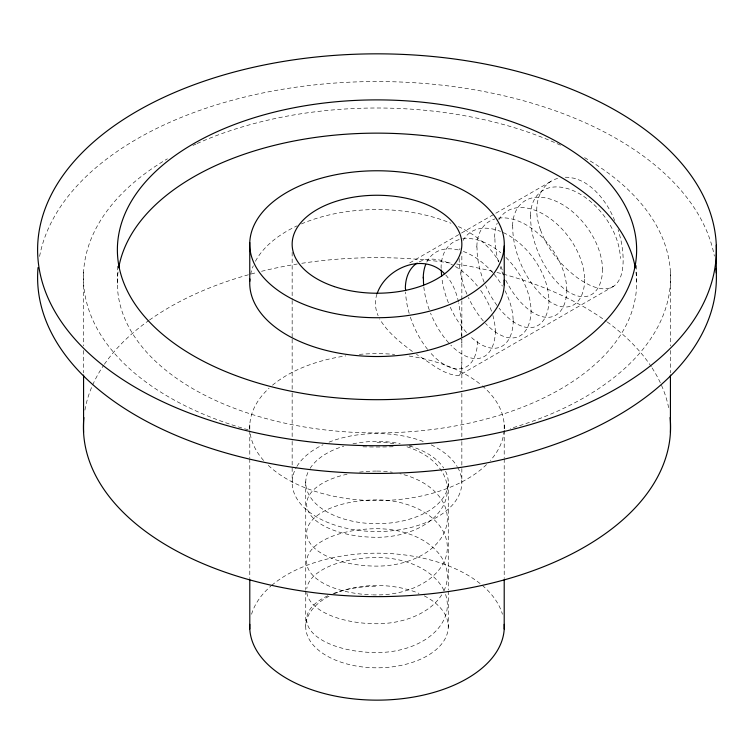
<?xml version="1.0" encoding="UTF-8"?>
<svg xmlns="http://www.w3.org/2000/svg" width="754" height="754" viewBox="0 0 754 754"><rect width="100%" height="100%" fill="white"/><g stroke="black" fill="none" stroke-linecap="round" stroke-linejoin="round"><path stroke-width="0.57" stroke-dasharray="3.77 2.83" d="M461.844 339.46L461.844 342.985L461.806 339.262M461.844 300.714L461.844 338.292L461.203 320.356L458.743 302.91M461.844 299.536L461.844 252.571M461.844 343.72L461.844 361.138M376.981 293.985C374.484 301.072 375.134 308.942 378.131 315.756M540.467 193.203L543.219 188.613A61.272 40.471 51.5 0 1 555.18 179.226L557.621 178.368M459.535 375.172L461.373 371.345L461.844 361.675L461.844 388.696M409.752 262.901L460.817 233.42M461.505 233.024L552.823 180.3M613.577 286.237L458.743 375.633C442.824 374.898 429.827 362.043 416.472 354.408M412.447 351.534C400.082 342.259 387.443 332.382 379.601 318.791M445.755 274.984C452.447 282.514 456.302 292.128 458.498 301.854M540.467 229.923L543.219 236.671A61.272 40.471 51.5 0 0 555.18 256.087L557.621 259.074A61.442 38.661 55.1 0 0 568.007 270.055L573.511 274.776A61.149 36.399 58.4 0 0 584.586 282.345A61.149 34.175 61.5 0 0 594.991 287.18L599.807 288.424A61.442 31.979 64.5 0 0 608.403 288.396L610.25 287.887A61.272 29.406 67.2 0 0 618.93 280.384L620.796 276.303A59.792 26.164 69.9 0 0 620.796 239.583L618.93 232.317A61.272 29.406 67.2 0 0 618.073 229.602M530.42 215.465L530.505 216.86M512.55 225.776L512.635 227.18M494.775 237.491L494.69 236.087A57.577 36.126 53.4 0 1 497.216 223.109M476.82 246.407L476.905 247.802M441.175 268.433L441.09 267.039A57.577 36.126 53.4 0 1 459.167 239.583M670.429 272.175L670.429 345.954M670.429 350.506L670.429 372.844M636.621 265.474L636.621 281.525M504.209 424.832L504.209 429.526M504.209 430.704L504.209 457.697M504.209 458.79L504.209 578.582M461.844 393.399L461.844 440.383M461.844 441.561L461.844 467.405M461.844 468.573L461.844 482.673M448.262 483.267L448.262 589.873M448.262 591.051L448.262 627.366M305.738 481.863L305.738 589.637M305.738 590.816L305.738 625.961M292.156 252.354L292.156 299.31M292.156 300.488L292.156 338.046M292.156 339.225L292.156 392.052M292.156 393.23L292.156 440.185M292.156 441.363L292.156 482.456M249.791 424.832L249.791 429.526M249.791 430.704L249.791 457.697M249.791 458.79L249.791 578.582M117.379 266.209L117.379 284.55M83.571 272.175L83.571 345.954M83.571 350.506L83.571 372.844M250.611 274.399A127.275 73.477 0 0 1 253.287 265.776M255.408 261.318A127.275 73.477 0 0 1 297.161 225.814M301.383 223.929A127.275 73.477 0 0 1 450.996 223.259M458.385 226.549A127.275 73.477 0 0 1 498.941 261.987M500.986 266.445A127.275 73.477 0 0 1 503.389 274.399M39.576 256.435A339.394 195.946 0 0 1 376.727 81.545A339.394 195.946 0 0 1 714.368 256.115M584.586 157.643A293.579 169.499 0 0 1 510.279 428.517M411.505 445.821A293.579 169.499 0 0 1 409.215 445.972M393.136 446.736A293.579 169.499 0 0 1 360.864 446.736M248.123 429.789A293.579 169.499 0 0 1 167.416 158.811M192.93 145.456A293.579 169.499 0 0 1 196.031 144.033M197.067 143.571A293.579 169.499 0 0 1 561.07 145.456M457.753 467.527A84.853 48.991 0 0 1 376.812 531.551A84.853 48.991 0 0 1 296.36 467.32M296.935 466.349A84.853 48.991 0 0 1 323.061 444.747M329.027 442.155A84.853 48.991 0 0 1 424.408 441.938M431.231 444.888A84.853 48.991 0 0 1 457.188 466.556M84.91 410.129A293.579 169.499 0 0 1 103.732 365.19M104.354 364.295A293.579 169.499 0 0 1 148.547 320.686M149.443 320.054A293.579 169.499 0 0 1 257.029 272.439M261.534 271.308A293.579 169.499 0 0 1 297.312 264.013M301.76 263.306A293.579 169.499 0 0 1 452.24 263.306M456.688 264.013A293.579 169.499 0 0 1 492.466 271.308M496.971 272.439A293.579 169.499 0 0 1 606.339 321.327M607.224 321.967A293.579 169.499 0 0 1 651.475 367M652.069 367.905A293.579 169.499 0 0 1 669.09 410.129M504.134 430.6A127.275 73.477 0 0 1 490.402 460.496M486.547 464.549A127.275 73.477 0 0 1 267.453 464.549M263.598 460.496A127.275 73.477 0 0 1 250.29 434.059M249.791 429.45A127.275 73.477 0 0 1 269.112 388.159M272.486 385.2A127.275 73.477 0 0 1 345.897 355.888M359.347 354.371A127.275 73.477 0 0 1 394.653 354.371M409.205 356.048A127.275 73.477 0 0 1 481.514 385.2M482.268 385.841A127.275 73.477 0 0 1 504.209 429.45M565.283 177.247A61.442 38.661 55.1 0 1 568.007 177.303L573.511 178.142A61.149 36.399 58.4 0 1 584.586 182.591A61.149 34.175 61.5 0 1 594.991 190.555L599.807 195.663A61.442 31.979 64.5 0 1 608.403 207.68L610.25 211.016A61.272 29.406 67.2 0 1 614.717 220.611M445.576 471.344A71.272 41.15 0 0 1 377.273 523.71A71.272 41.15 0 0 1 308.282 471.646M310.101 468.366A71.272 41.15 0 0 1 343.739 446.17M352.947 443.823A71.272 41.15 0 0 1 400.176 443.654M409.441 445.925A71.272 41.15 0 0 1 443.71 468.074M540.458 229.923A59.792 41.225 47.7 0 1 540.458 193.194M251.553 614.256A127.275 73.477 0 0 1 270.846 586.131M271.732 585.358A127.275 73.477 0 0 1 480.741 584.096M482.268 585.358A127.275 73.477 0 0 1 502.447 614.256M424.21 595.839A71.272 41.15 0 0 1 428.63 655.028A71.272 41.15 0 0 1 326.011 655.414A71.272 41.15 0 0 1 329.102 596.188M334.286 593.718A71.272 41.15 0 0 1 418.97 593.407M635.942 272.119A259.64 149.905 0 0 1 376.001 432.937A259.64 149.905 0 0 1 118.208 270.959M327.802 595.801A70.376 33.11 0 0 0 311.873 631.956A70.376 33.11 0 0 0 377 652.568A70.376 47.511 0 0 0 445.473 594.199M333.032 593.624A70.376 33.11 0 0 1 377 586.348M443.889 590.363A70.376 47.511 0 0 0 377 557.536A70.376 33.11 0 0 0 306.803 588.563M306.803 592.719A70.376 33.11 0 0 0 377 623.746A70.376 47.511 0 0 0 442.391 593.718M443.889 590.91A70.376 47.511 0 0 0 377 528.714A70.376 33.11 0 0 0 306.718 560.524A70.376 33.11 0 0 0 371.486 594.831M406.943 446.783A70.376 47.511 0 0 1 445.642 500.128A70.376 47.511 0 0 1 377 537.291A70.376 33.11 0 0 1 308.358 511.401A70.376 33.11 0 0 1 347.057 474.228M377 442.259A70.376 47.511 0 0 1 394.483 443.757M359.517 472.117A70.376 33.11 0 0 1 377 471.071M372.589 594.859A70.376 33.11 0 0 0 377 594.934A70.376 47.511 0 0 0 447.329 547.413A70.376 47.511 0 0 0 377 499.893A70.376 33.11 0 0 0 306.671 533.003A70.376 33.11 0 0 0 377 566.113A70.376 47.511 0 0 0 446.377 526.386A70.376 47.511 0 0 0 399.78 473.644M377 471.08A70.376 47.511 0 0 1 392.344 472.23M477.555 341.062A57.577 29.943 66 0 1 429.714 351.929M427.603 349.385A57.577 29.943 66 0 1 410.233 316.746M409.186 313.372A57.577 29.943 66 0 1 405.614 292.175M462.673 238.811A57.577 36.126 53.4 0 1 500.731 252.703M505.934 257.425A57.577 36.126 53.4 0 1 531.014 310.054M459.695 249.876A57.577 36.126 53.4 0 1 459.968 248.584M463.05 240.451A57.577 36.126 53.4 0 1 500.505 231.384M503.323 232.59A57.577 36.126 53.4 0 1 548.874 299.743M549.025 299.8A57.577 29.943 66 0 1 499.073 308.122M497.018 305.445A57.577 29.943 66 0 1 485.548 285.53M484.143 282.213A57.577 29.943 66 0 1 477.046 247.906M531.155 310.12A57.577 29.943 66 0 1 485.472 323.381M483.314 320.978A57.577 29.943 66 0 1 468.423 297.491M466.962 294.192A57.577 29.943 66 0 1 459.186 258.226M419.149 261.921A57.577 36.126 53.4 0 1 452.551 264.937M455.369 266.511A57.577 36.126 53.4 0 1 477.405 286.049M480.656 290.375A57.577 36.126 53.4 0 1 491.872 312.184M492.862 315.361A57.577 36.126 53.4 0 1 495.274 330.686M495.425 330.742A57.577 29.943 66 0 1 450.835 345.153M448.658 342.825A57.577 29.943 66 0 1 430.543 313.155M429.262 309.8A57.577 29.943 66 0 1 423.795 286.539M426.755 262.138A57.577 36.126 53.4 0 1 459.177 250.149M463.361 251.468A57.577 36.126 53.4 0 1 492.965 272.957M494.124 274.333A57.577 36.126 53.4 0 1 502.428 286.096M505.01 290.761A57.577 36.126 53.4 0 1 513.144 320.375M513.286 320.431A57.577 29.943 66 0 1 469.808 335.935M466.528 332.514A57.577 29.943 66 0 1 449.818 306.162M448.413 302.835A57.577 29.943 66 0 1 441.835 277.821M476.858 246.426A57.577 36.126 53.4 0 1 494.907 218.952M498.403 218.179A57.577 36.126 53.4 0 1 543.464 238.613A57.577 36.126 53.4 0 1 566.744 289.423M566.885 289.489A57.577 29.943 66 0 1 544.426 317.104A57.577 29.943 66 0 1 505.717 280.102M503.408 275.21A57.577 29.943 66 0 1 500.128 266.859M498.517 261.798A57.577 29.943 66 0 1 494.916 237.595M498.78 219.829A57.577 36.126 53.4 0 1 548.837 217.586A57.577 36.126 53.4 0 1 584.604 279.112M584.755 279.168A57.577 29.943 66 0 1 548.007 300.384A57.577 29.943 66 0 1 512.777 227.274M512.597 225.795A57.577 36.126 53.4 0 1 557.621 201.978A57.577 36.126 53.4 0 1 602.474 268.801M602.616 268.858A57.577 29.943 66 0 1 565.877 290.073A57.577 29.943 66 0 1 530.646 216.963M530.458 215.484A57.577 36.126 53.4 0 1 575.49 191.667A57.577 36.126 53.4 0 1 620.344 258.481"/><path stroke-width="1.13" d="M377.188 293.447C386.067 267.764 423.861 252.062 444.511 273.693M423.22 277.349L423.305 278.754M405.445 289.065L405.36 287.66A57.577 36.126 53.4 0 1 417.188 263.061M716.3 245.154L716.3 272.863M670.429 375.049L670.429 432.466M504.238 245.974A127.275 73.477 0 0 1 310.78 306.991A127.275 73.477 0 0 1 315.983 179.763A127.275 73.477 0 0 1 504.238 245.974L504.238 284.767M504.209 579.675L504.209 628.968M249.762 242.515L249.762 281.308M249.791 579.675L249.791 628.968M83.571 375.049L83.571 432.466M504.172 280.158A127.275 73.477 0 0 1 376.001 356.519A127.275 73.477 0 0 1 249.923 278.999M716.027 268.386A339.394 195.946 0 0 1 376.303 473.446A339.394 195.946 0 0 1 38.039 267.585M670.108 417.565A293.579 169.499 0 0 1 377 596.631A293.579 169.499 0 0 1 83.892 417.565M504.209 624.359A127.275 73.477 0 0 1 377 700.146A127.275 73.477 0 0 1 249.791 624.359M118.698 267.84A259.64 149.905 0 0 1 377.094 133.138A259.64 149.905 0 0 1 635.32 267.943M405.586 290.658A57.577 29.943 66 0 1 405.586 289.168M423.267 277.368A57.577 36.126 53.4 0 1 425.746 264.362M423.654 284.965A57.577 29.943 66 0 1 423.446 278.848M441.656 276.228A57.577 29.943 66 0 1 441.316 270.036M195.927 415.511A339.394 195.946 0 0 0 716.13 257.463A339.394 195.946 0 0 0 218.943 76.38A339.394 195.946 0 0 0 195.927 415.511M235.512 375.473A259.64 149.905 0 0 0 636.272 257.689A259.64 149.905 0 0 0 259.216 116.201A259.64 149.905 0 0 0 235.512 375.473M334.408 286.614A84.853 48.991 0 0 0 461.844 244.353A84.853 48.991 0 0 0 334.738 201.761A84.853 48.991 0 0 0 334.408 286.614"/></g></svg>
